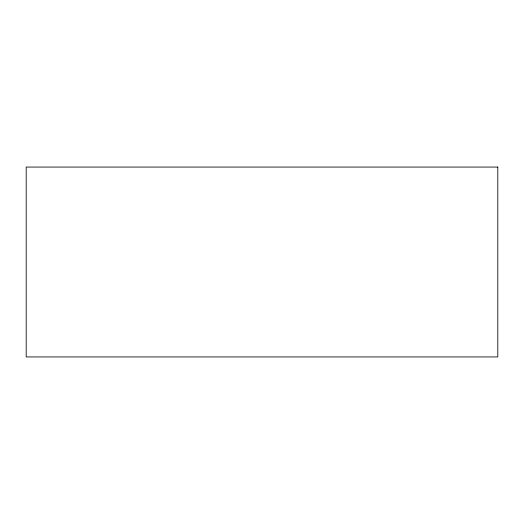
<?xml version="1.0" encoding="UTF-8"?>
<svg xmlns="http://www.w3.org/2000/svg" width="524" height="524" viewBox="0 0 524 524"><rect width="100%" height="100%" fill="white"/><g stroke="black" fill="none" stroke-linecap="round" stroke-linejoin="round"><path stroke-width="0.79" d="M497.8 167.064L26.2 167.064L26.2 356.936L497.8 356.936L497.8 167.064"/></g></svg>
